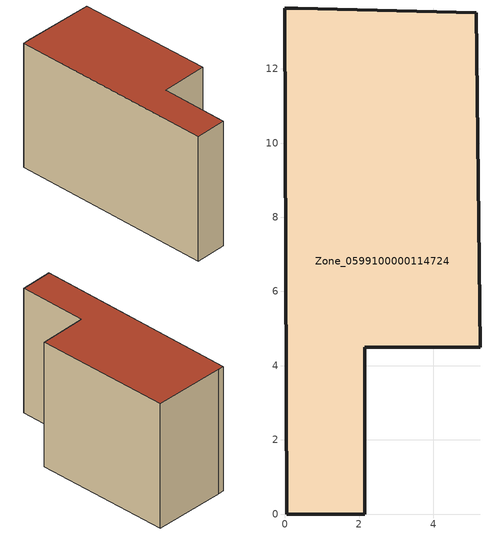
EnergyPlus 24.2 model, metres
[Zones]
Zone_0599100000114724
 floor ground (C_G): 0,13.64 0.35,13.64 5.15,13.51 5.26,4.5 2.15,4.5 2.15,0 0.05,0 z0
 wall outside (C_F): 0.05,0 2.15,0 2.15,4.5 5.26,4.5 5.15,13.51 0.35,13.64 0,13.64 0.05,0 z0:8.75
 roof outside (C_R): 0.35,13.64 0,13.64 0.05,0 2.15,0 2.15,4.5 5.26,4.5 5.15,13.51 z8.75
[BUILDING]
Pand.0599100000114724: North Axis=0; Terrain=City; Loads Convergence Tolerance Value=0.04; Temperature Convergence Tolerance Value=0.4; Solar Distribution=FullExterior; Maximum Number of Warmup Days=25; Minimum Number of Warmup Days=1
[Site:Location]
Rotterdam.The.Hague.AP_ZH_NLD Design_Conditions: Latitude=51.96; Longitude=4.45; Time Zone=1; Elevation=-4.5
[SITE:GROUNDTEMPERATURE:BUILDINGSURFACE]
18, 18, 18, 18, 18, 18, 18, 18, 18, 18, 18, 18
[MATERIAL] Thermal Absorptance=0.9; Solar Absorptance=0.7; Visible Absorptance=0.7
Name | Roughness | Thickness | Conductivity | Density | Specific Heat
G.TI.1975-1991 | MediumSmooth | 0.15 | 0.288461 | 540 | 1210
F.TI.1975-1991 | Rough | 0.3 | 0.230769 | 1920 | 840
R.TI.1975-1991 | MediumRough | 0.2 | 0.153846 | 1500 | 1000
[CONSTRUCTION]
C_G: G.TI.1975-1991
C_F: F.TI.1975-1991
C_R: R.TI.1975-1991
[ZONE]
Zone_0599100000114724: Type=1; Multiplier=1; Ceiling Height=Autocalculate; Volume=Autocalculate; Floor Area=autocalculate; Part of Total Floor Area=Yes
[ZONEINFILTRATION:DESIGNFLOWRATE]
Infil_Zone_0599100000114724: Zone or ZoneList or Space or SpaceList=Zone_0599100000114724; Schedule=AlwaysOn; Design Flow Rate Calculation Method=Flow/Area; Flow Rate per Floor Area=0.003; Constant Term Coefficient=1; Temperature Term Coefficient=0; Velocity Term Coefficient=0; Velocity Squared Term Coefficient=0
[HVACTEMPLATE:ZONE:IDEALLOADSAIRSYSTEM]
Zone_0599100000114724: Maximum Heating Supply Air Temperature=50; Minimum Cooling Supply Air Temperature=13; Maximum Heating Supply Air Humidity Ratio=0.0156; Minimum Cooling Supply Air Humidity Ratio=0.0077; Heating Limit=NoLimit; Cooling Limit=NoLimit; Dehumidification Control Type=ConstantSensibleHeatRatio; Cooling Sensible Heat Ratio=0.7; Dehumidification Setpoint=60; Humidification Control Type=None; Humidification Setpoint=30; Outdoor Air Method=None; Outdoor Air Flow Rate per Person=0.00944; Outdoor Air Flow Rate per Zone Floor Area=0; Outdoor Air Flow Rate per Zone=0; Demand Controlled Ventilation Type=None; Outdoor Air Economizer Type=NoEconomizer; Heat Recovery Type=None; Sensible Heat Recovery Effectiveness=0.7; Latent Heat Recovery Effectiveness=0.65
[ZONECONTROL:THERMOSTAT]
ThermostatControl_Zone_0599100000114724: Zone or ZoneList=Zone_0599100000114724; Control Type Schedule=DualSetpointControlType; Control 1=Thermostat_Zone_0599100000114724; Temperature Difference Between Cutout And Setpoint=0
[THERMOSTATSETPOINT:DUALSETPOINT]
Thermostat_Zone_0599100000114724: Heating Setpoint Temperature Schedule=HeatingSetpoint_Zone_0599100000114724; Cooling Setpoint Temperature Schedule=CoolingSetpoint_Zone_0599100000114724
[SCHEDULE:COMPACT]
HeatingSetpoint_Zone_0599100000114724: Through: 12/31, For: AllDays, Until: 24:00, 21
CoolingSetpoint_Zone_0599100000114724: Through: 12/31, For: AllDays, Until: 24:00, 24
DualSetpointControlType: Through: 12/31, For: AllDays, Until: 24:00, 4
AlwaysOn: Through: 12/31, For: AllDays, Until: 24:00, 1
